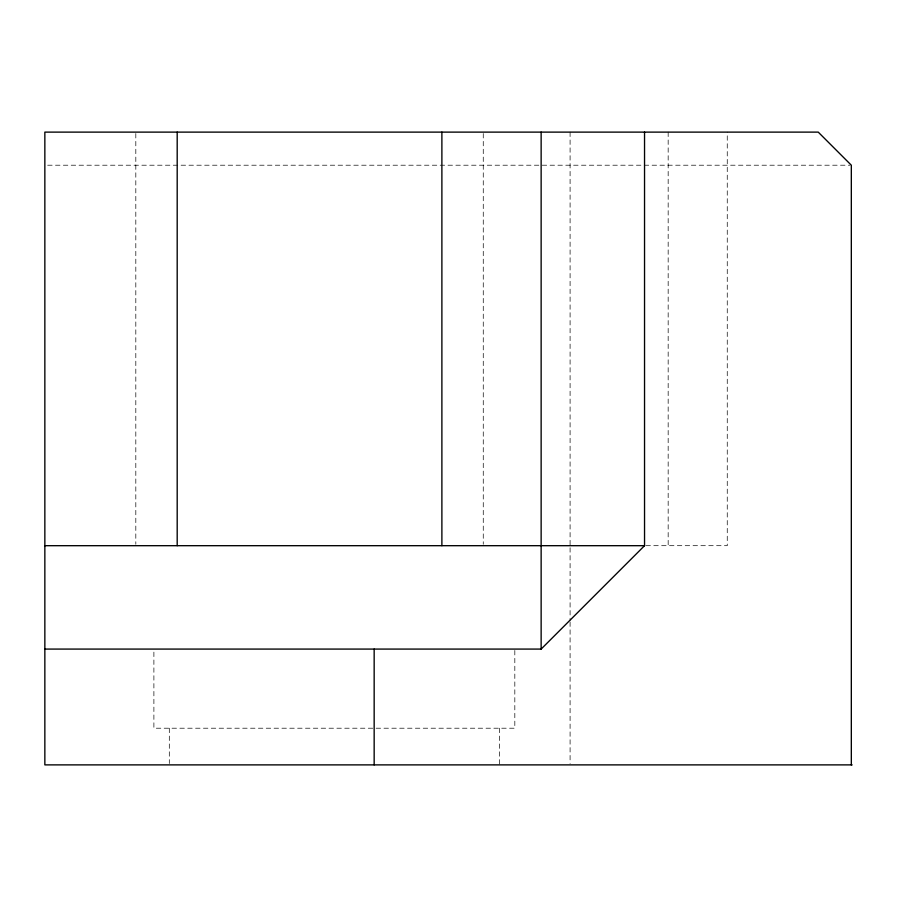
<?xml version="1.0" encoding="UTF-8"?>
<svg xmlns="http://www.w3.org/2000/svg" width="897" height="897" viewBox="0 0 897 897"><rect width="100%" height="100%" fill="white"/><g stroke="black" fill="none" stroke-linecap="round" stroke-linejoin="round"><path stroke-width="0.67" stroke-dasharray="4.49 3.36" d="M47.653 165.205L849.919 165.205M645.93 545.69L727.254 545.69L727.254 132.117M668.164 132.117L668.164 545.69M570.088 132.117L570.088 546.307M570.088 547.708L570.088 620.567M570.088 621.969L570.088 763.482M514.822 650.471L514.822 728.207L153.892 728.207L153.892 650.471M499.394 728.207L499.394 764.883M483.259 133.507L483.259 544.288M169.309 728.207L169.309 763.526M135.817 133.507L135.817 544.288"/><path stroke-width="1.35" d="M44.85 649.08L541.138 649.08L644.539 545.69L644.539 132.117M44.85 545.69L644.539 545.69M852.15 764.883L44.85 764.883L44.85 132.117L818.232 132.117L851.32 165.205L851.32 764.883M541.138 132.117L541.138 649.08M441.885 132.117L441.885 545.69M374.161 649.08L374.161 764.883M177.191 132.117L177.191 545.69"/></g></svg>
